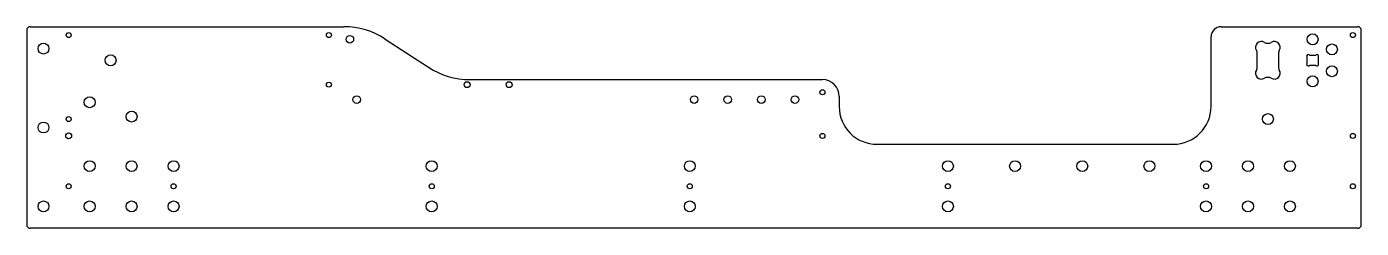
# Model space of a CAD drawing. Extents: x -790 to 800, y -100 to 140.
import ezdxf

# ---------------------------------------------------------------- set-up
doc = ezdxf.new("R2010")
doc.units = 0
doc.layers.add('Sketch', color=7, linetype='CONTINUOUS')

msp = doc.modelspace()

# ---------------------------------------------------------------- linework, layer by layer
at = {"layer": 'Sketch'}
for p, q in [((-790, 136), (-790, -96)), ((-786, 140), (-412, 140)), ((621, 45), (621, 128)), ((633, 140), (796, 140)), ((800, -96), (800, 136)), ((-362.763, 125.338), (-311.237, 91.6625)), ((688.244, 120.3), (689.056, 120.3)), ((676, 91.9438), (676, 108.056)), ((701.3, 108.056), (701.3, 91.9438)), ((735.4, 97.2982), (735.4, 102.702)), ((738.898, 106.2), (745.102, 106.2)), ((748.6, 102.702), (748.6, 97.2982)), ((689.056, 79.7), (688.244, 79.7)), ((745.102, 93.8), (738.898, 93.8)), ((-262, 77), (158, 77)), ((178, 57), (178, 45)), ((223, 0), (576, 0)), ((796, -100), (-786, -100))]:
    msp.add_line(p, q, dxfattribs=at)
for centre, radius in [((-740, 130), 3), ((-430, 130), 3), ((-405, 125), 4.5), ((742, 125), 6.5), ((790, 130), 3), ((-770, 114), 6.5), ((765, 113), 6.5), ((-690, 100), 6.5), ((742, 75), 6.5), ((765, 87), 6.5), ((-430, 71), 3), ((-265.282, 71), 3.5), ((-215.282, 71), 3.5), ((158, 62), 3), ((-715, 50), 6.5), ((-396.782, 53.2), 4.5), ((5.218, 53.2), 4.5), ((45.218, 53.2), 4.5), ((85.218, 53.2), 4.5), ((125.218, 53.2), 4.5), ((-740, 30), 3), ((-665, 33), 6.5), ((688.8, 30), 6.5), ((-770, 20), 6.5), ((-740, 10), 3.5), ((158, 10), 3), ((790, 10), 3), ((-715, -26), 6.5), ((-665, -26), 6.5), ((-615, -26), 6.5), ((-307.5, -26), 6.5), ((0, -26), 6.5), ((307.5, -26), 6.5), ((387.5, -26), 6.5), ((467.5, -26), 6.5), ((547.5, -26), 6.5), ((615, -26), 6.5), ((665, -26), 6.5), ((715, -26), 6.5), ((-740, -50), 3), ((-615, -50), 3), ((-307.5, -50), 3), ((0, -50), 3), ((307.5, -50), 3), ((615, -50), 3), ((790, -50), 3), ((-770, -74), 6.5), ((-715, -74), 6.5), ((-665, -74), 6.5), ((-615, -74), 6.5), ((-307.5, -74), 6.5), ((0, -74), 6.5), ((307.5, -74), 6.5), ((615, -74), 6.5), ((665, -74), 6.5), ((715, -74), 6.5)]:
    msp.add_circle(centre, radius, dxfattribs=at)
for centre, radius, start, end in [((-786, 136), 4, 90, 180), ((-412, 50), 90, 56.8335, 90), ((633, 128), 12, 90, 180), ((796, 136), 4, 0, 90), ((680.95, 115.35), 7, 58.6003, -148.6), ((669, 108.056), 7, 0, 31.3997), ((688.244, 127.3), 7, -121.4, -90), ((689.056, 127.3), 7, -90, -58.6003), ((696.35, 115.35), 7, -31.3997, 121.4), ((708.3, 108.056), 7, 148.6, 180), ((736.814, 104.786), 2, 58.6003, -148.6), ((736.814, 95.2142), 2, 148.6, -58.6003), ((733.4, 102.702), 2, 0, 31.3997), ((733.4, 97.2982), 2, -31.3997, 0), ((738.898, 108.2), 2, -121.4, -90), ((745.102, 108.2), 2, -90, -58.6003), ((747.186, 104.786), 2, -31.3997, 121.4), ((747.186, 95.2142), 2, -121.4, 31.3997), ((750.6, 102.702), 2, 148.6, 180), ((750.6, 97.2982), 2, 180, -148.6), ((-262, 167), 90, -123.167, -90), ((680.95, 84.6497), 7, 148.6, -58.6003), ((669, 91.9438), 7, -31.3997, 0), ((688.244, 72.7), 7, 90, 121.4), ((689.056, 72.7), 7, 58.6003, 90), ((696.35, 84.6497), 7, -121.4, 31.3997), ((708.3, 91.9438), 7, 180, -148.6), ((738.898, 91.8), 2, 90, 121.4), ((745.102, 91.8), 2, 58.6003, 90), ((158, 57), 20, 0, 90), ((223, 45), 45, 180, -90), ((576, 45), 45, -90, 0), ((-786, -96), 4, 180, -90), ((796, -96), 4, -90, 0)]:
    msp.add_arc(centre, radius, start, end, dxfattribs=at)

doc.saveas('drawing.dxf')
